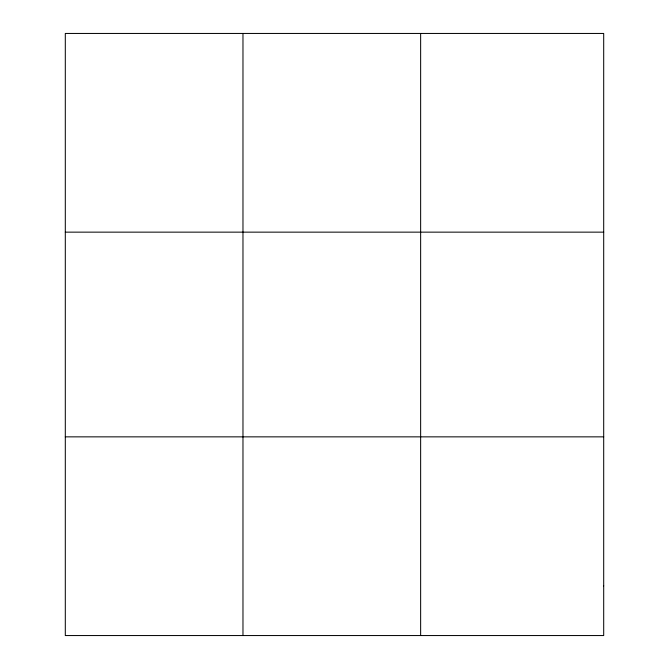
<?xml version="1.0" encoding="UTF-8"?>
<svg xmlns="http://www.w3.org/2000/svg" width="669" height="669" viewBox="0 0 669 669"><rect width="100%" height="100%" fill="white"/><g stroke="black" fill="none" stroke-linecap="round" stroke-linejoin="round"><path stroke-width="1" d="M242.972 635.55L242.972 33.45M420.642 635.55L420.642 33.45M65.303 232.143L603.697 232.143M65.303 436.857L603.697 436.857M603.697 585.877L603.697 635.55L65.303 635.55L65.303 33.45L603.697 33.45L603.697 585.877"/></g></svg>
